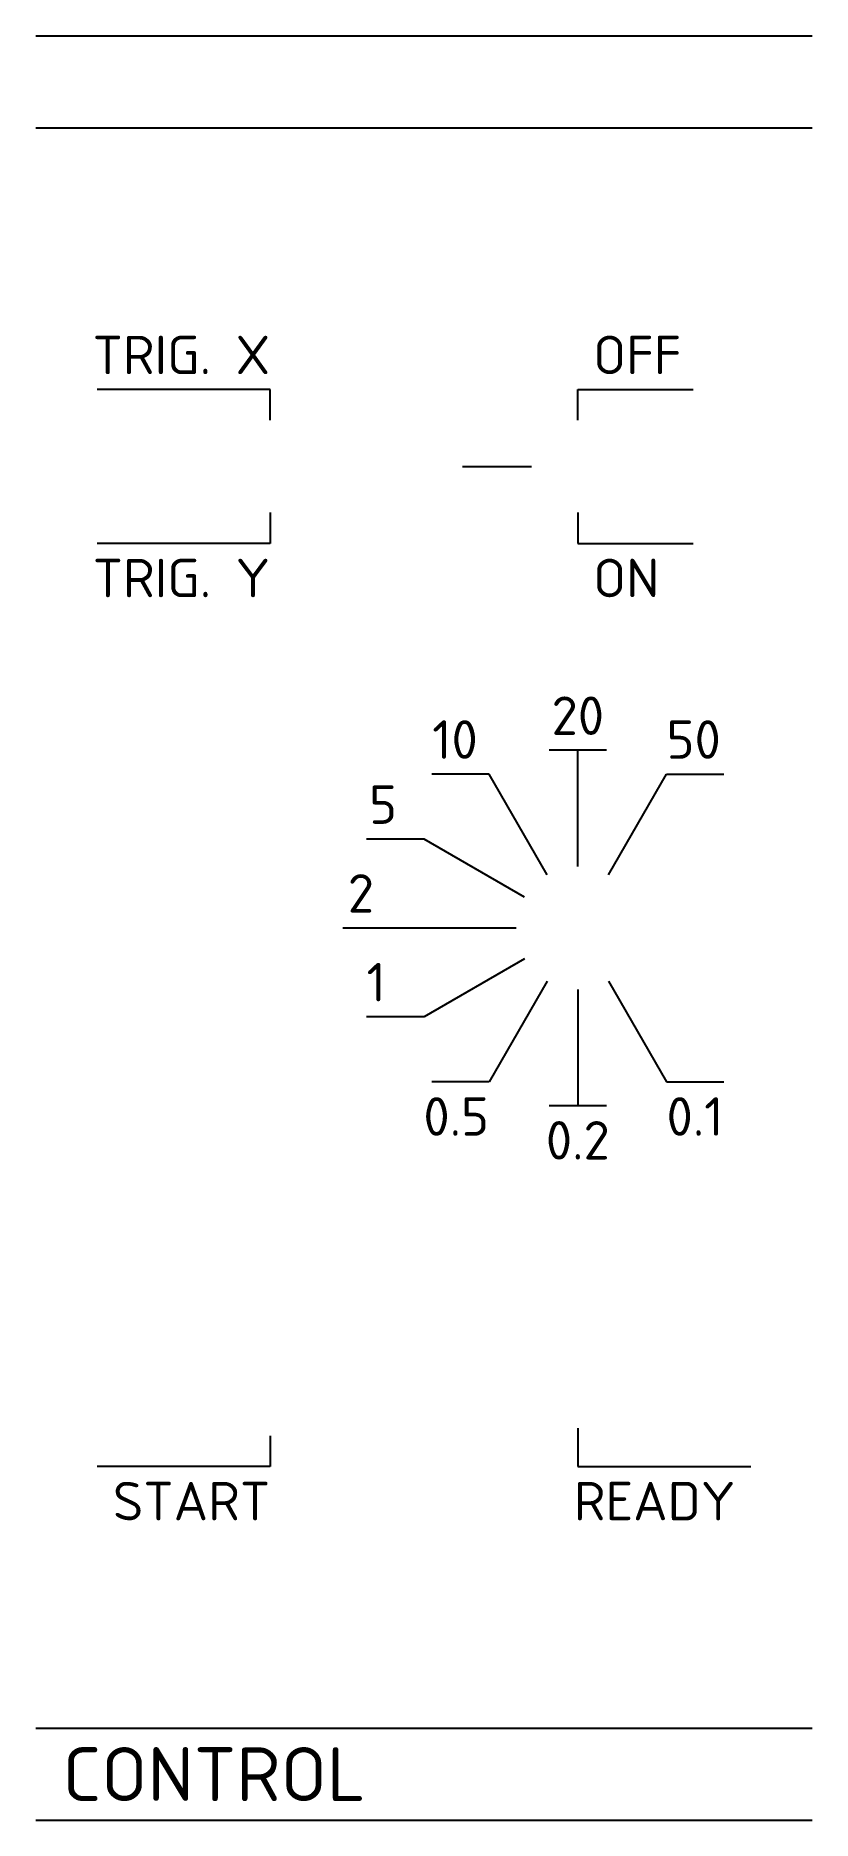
# Model space of a CAD drawing. Header units: millimetres. Extents: x 0 to 50, y 6 to 122.
import ezdxf
from ezdxf.enums import TextEntityAlignment as Align

# ---------------------------------------------------------------- set-up
doc = ezdxf.new("R2010")
doc.units = ezdxf.units.MM
doc.header["$LTSCALE"] = 10
doc.header["$MEASUREMENT"] = 0
doc.layers.get('0').update_dxf_attribs({"linetype": 'CONTINUOUS'})
doc.styles.add('ISO', font='isocpeur.ttf')

msp = doc.modelspace()

# ---------------------------------------------------------------- linework, layer by layer
at = {"color": 3}
for p, q in [((0, 122, 1), (50.5, 122, 1)), ((0, 116, 1), (50.5, 116, 1)), ((15.25, 99, 1), (4, 99, 1)), ((15.25, 97, 1), (15.25, 99, 1)), ((35.25, 99, 1), (42.75, 99, 1)), ((35.25, 97, 1), (35.25, 99, 1)), ((27.75, 94, 1), (32.25, 94, 1)), ((15.25, 91, 1), (15.25, 89, 1)), ((35.25, 91, 1), (35.25, 89, 1)), ((15.25, 89, 1), (4, 89, 1)), ((35.25, 89, 1), (42.75, 89, 1)), ((37.11, 75.55, 1), (33.39, 75.55, 1)), ((35.25, 68, 1), (35.25, 75.55, 1)), ((29.48, 74, 1), (25.75, 74, 1)), ((33.25, 67.46, 1), (29.48, 74, 1)), ((37.25, 67.46, 1), (41.02, 74, 1)), ((41.02, 74, 1), (44.75, 74, 1)), ((25.25, 69.77, 1), (21.52, 69.77, 1)), ((31.79, 66, 1), (25.25, 69.77, 1)), ((23.7, 64, 1), (19.98, 64, 1)), ((31.25, 64, 1), (23.7, 64, 1)), ((31.79, 62, 1), (25.25, 58.23, 1)), ((33.25, 60.54, 1), (29.48, 54, 1)), ((37.25, 60.54, 1), (41.02, 54, 1)), ((35.25, 60, 1), (35.25, 52.45, 1)), ((25.25, 58.23, 1), (21.52, 58.23, 1)), ((29.48, 54, 1), (25.75, 54, 1)), ((41.02, 54, 1), (44.75, 54, 1)), ((37.11, 52.45, 1), (33.39, 52.45, 1)), ((35.25, 31.5, 1), (35.25, 29, 1)), ((15.25, 31, 1), (15.25, 29, 1)), ((15.25, 29, 1), (4, 29, 1)), ((35.25, 29, 1), (46.5, 29, 1)), ((0, 12, 1), (50.5, 12, 1)), ((0, 6, 1), (50.5, 6, 1))]:
    msp.add_line(p, q, dxfattribs=at)

# ---------------------------------------------------------------- texts
at = {"color": 7, "style": 'ISO'}
for s, p in [('TRIG. X', (15.25, 100, 1)), ('TRIG. Y', (15.25, 85.5, 1)), ('10', (28.75, 75, 1)), ('5', (23.5, 70.77, 1)), ('2', (22, 65, 1)), ('1', (22.77, 59.23, 1)), ('0.5', (29.48, 50.5, 1)), ('START', (15.25, 25.5, 1)), ('READY', (45.5, 25.5, 1))]:
    msp.add_text(s, height=2.5, dxfattribs=at).set_placement(p, align=Align.RIGHT)
for s, p in [('OFF', (36.25, 100, 1)), ('ON', (36.25, 85.5, 1)), ('50', (41.02, 75, 1)), ('0.1', (41.02, 50.5, 1))]:
    msp.add_text(s, height=2.5, dxfattribs=at).set_placement(p)
for s, p in [('20', (35.25, 76.55, 1)), ('0.2', (35.25, 48.95, 1))]:
    msp.add_text(s, height=2.5, dxfattribs=at).set_placement(p, align=Align.CENTER)
at = {"color": 2, "style": 'ISO'}
msp.add_text('CONTROL', height=3.5, dxfattribs=at).set_placement((1.75, 9, 1), align=Align.MIDDLE_LEFT)

doc.saveas('drawing.dxf')
